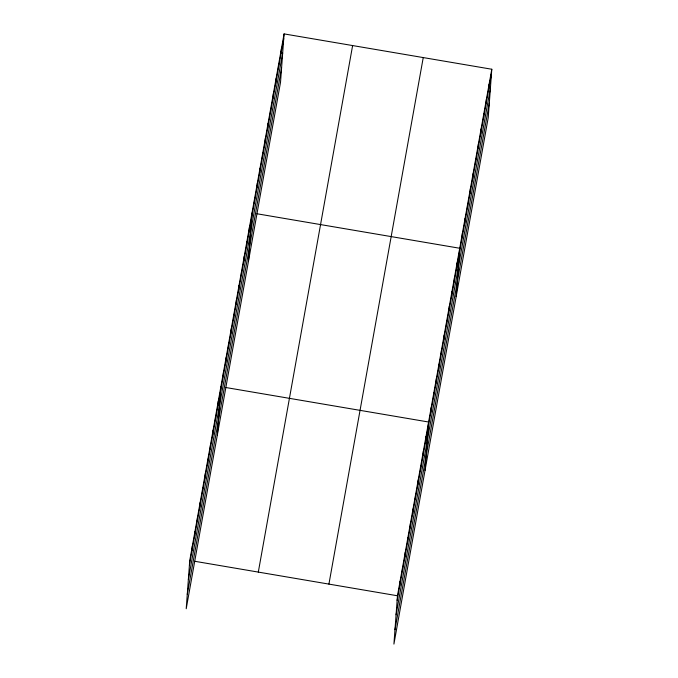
<?xml version="1.0" encoding="UTF-8"?>
<svg xmlns="http://www.w3.org/2000/svg" width="678" height="678" viewBox="0 0 678 678"><rect width="100%" height="100%" fill="white"/><g stroke="black" fill="none" stroke-linecap="round" stroke-linejoin="round"><path stroke-width="1.02" d="M192.01 550.638L192.357 545.951M194.611 536.154L194.95 531.467M197.205 521.679L197.544 516.992M199.798 507.195L200.137 502.508M202.391 492.72L202.73 488.033M204.985 478.236L205.324 473.549M207.578 463.76L207.917 459.074M210.172 449.277L210.511 444.59M212.765 434.801L213.104 430.115M215.358 420.318L215.697 415.631M217.952 405.842L218.291 401.156M217.341 435.005L220.892 386.672M223.138 376.883L223.486 372.197M225.732 362.399L226.079 357.713M228.325 347.924L228.672 343.238M230.918 333.44L231.266 328.754M233.512 318.965L233.859 314.278M236.105 304.481L236.453 299.795M238.698 290.006L239.046 285.319M241.292 275.522L241.639 270.836M243.885 261.047L244.233 256.36M246.478 246.563L246.826 241.876M249.072 232.088L249.419 227.401M248.462 261.25L252.013 212.917M254.343 202.688L254.682 198.001M257.013 187.772L257.36 183.085M259.682 172.856L260.03 168.161M262.361 157.932L262.7 153.245M265.03 143.016L265.378 138.329M267.7 128.1L268.047 123.413M270.378 113.175L270.717 108.488M273.048 98.259L273.387 93.572M275.717 83.343L276.065 78.656M278.387 68.427L278.734 63.74M281.065 53.503L281.404 48.816M284.082 33.9L280.531 82.233L186.213 608.759L189.764 560.426L284.082 33.9L491.787 69.241L488.236 117.574L393.918 644.1L397.469 595.767L491.787 69.241M399.723 585.978L400.062 581.283M402.317 571.495L402.656 566.808M404.91 557.019L405.249 552.324M407.503 542.536L407.842 537.849M410.097 528.06L410.436 523.365M412.69 513.577L413.029 508.89M415.283 499.101L415.622 494.406M417.877 484.617L418.216 479.931M420.47 470.142L420.809 465.447M423.064 455.658L423.403 450.972M425.657 441.183L426.004 436.488M425.047 470.346L428.598 422.013L225.782 387.511M430.844 412.224L431.191 407.529M433.437 397.74L433.784 393.054M436.03 383.256L436.378 378.57M438.624 368.781L438.971 364.094M441.217 354.297L441.564 349.611M443.81 339.822L444.158 335.135M446.404 325.338L446.751 320.652M448.997 310.863L449.345 306.176M451.59 296.379L451.938 291.693M454.184 281.904L454.531 277.217M456.777 267.42L457.125 262.733M456.167 296.591L459.718 248.258L256.911 213.756M462.049 238.029L462.388 233.342M464.718 223.104L465.066 218.418M467.388 208.188L467.735 203.502M470.066 193.272L470.405 188.586M472.736 178.356L473.083 173.67M475.405 163.432L475.753 158.745M478.083 148.516L478.422 143.829M480.753 133.6L481.1 128.913M483.422 118.675L483.77 113.989M486.101 103.759L486.44 99.073M488.77 88.843L489.109 84.157M189.416 565.113L283.735 38.587M188.365 579.52L282.675 52.994M187.272 594.36L281.59 67.834M258.31 572.088L352.619 45.562M328.923 584.105L423.241 57.579M397.13 600.454L491.44 73.927M396.071 614.861L490.38 88.326M394.977 629.701L489.296 103.166M194.662 561.265L397.469 595.767"/></g></svg>
